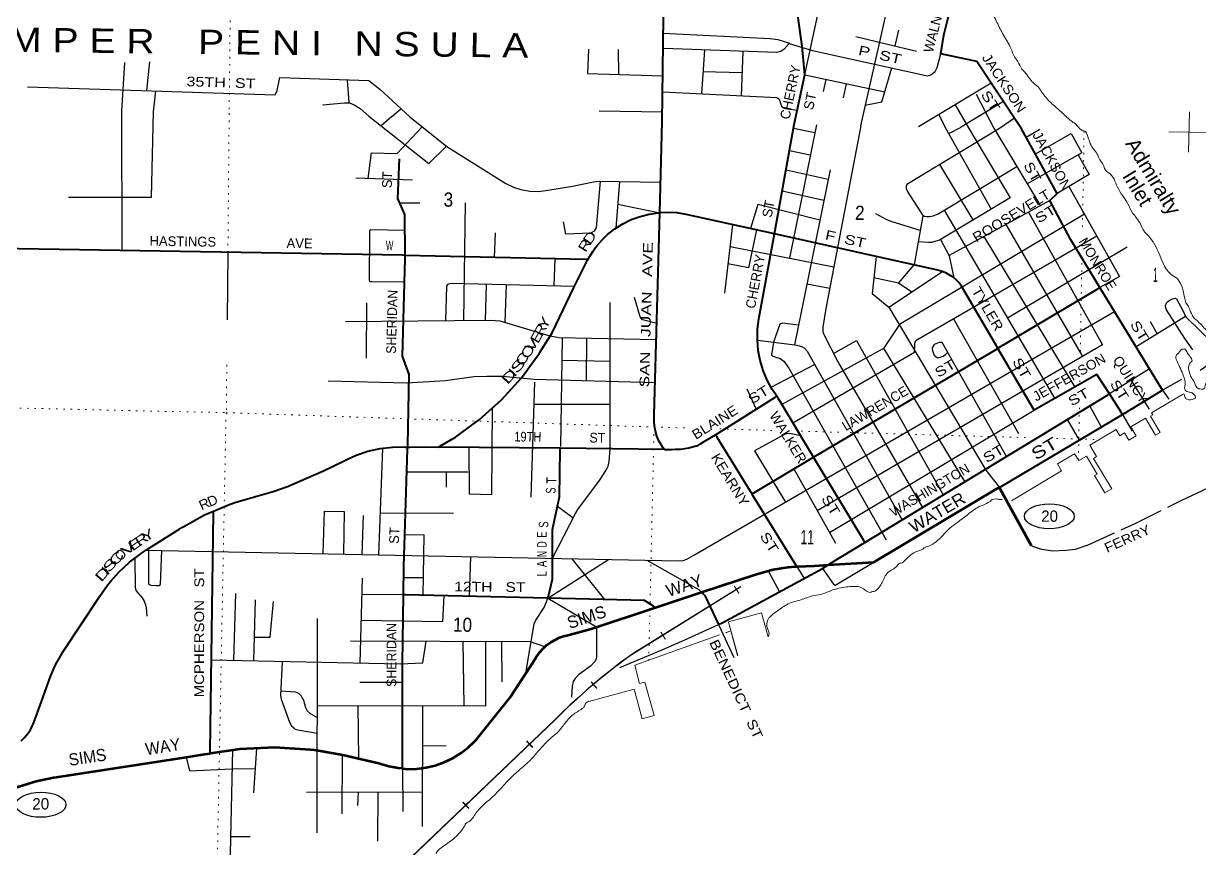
# Model space of a CAD drawing. Header units: feet. Extents: x -493433 to -244333, y 184684 to 373072.
# Drawn here: x -445118 to -430528, y 224770 to 235009 of the extents above; entities that cross this region are included whole.
import ezdxf
from ezdxf.enums import TextEntityAlignment as Align

# ---------------------------------------------------------------- set-up
doc = ezdxf.new("R2010")
doc.units = ezdxf.units.FT
doc.header["$LTSCALE"] = 60
for name, pattern in [('DOTTED', [1.5, 0.3, -1.2]), ('LONG_DASHED', [7.5, 6, -1.5]), ('SHORT_DASHED', [2.7, 1.5, -1.2])]:
    doc.linetypes.add(name, pattern=pattern)
for name, color, linetype, lineweight in [('17', 7, 'Continuous', 25), ('23', 7, 'Continuous', 70), ('26', 7, 'Continuous', 40), ('27', 7, 'Continuous', 13), ('29', 7, 'Continuous', 25), ('30', 7, 'Continuous', 13), ('33', 7, 'SHORT_DASHED', 25), ('34', 7, 'Continuous', 13), ('39', 7, 'Continuous', 13), ('4', 7, 'Continuous', 13), ('41', 7, 'Continuous', 13), ('7', 7, 'DOTTED', 13)]:
    doc.layers.add(name, color=color, linetype=linetype, lineweight=lineweight)
doc.layers.add('42', color=7, linetype='Continuous')

msp = doc.modelspace()

# ---------------------------------------------------------------- linework, layer by layer
at = {"layer": '17'}
for centre, major_axis in [((-432391.05, 228893.59), (-309.24, 1)), ((-444902.67, 225312.93), (311.59, 0.79))]:
    msp.add_ellipse(centre, major_axis=major_axis, ratio=0.500121, dxfattribs=at)
at = {"layer": '23'}
msp.add_line((-437278.08, 227761.33), (-436706.08, 227950.58), dxfattribs=at)
for points in [[(-435134.57, 228289.87), (-434569.58, 228324.57), (-433037.13, 229237.94), (-433011.01, 229250.33)], [(-432611.3, 228524.85), (-432998.62, 229227.84), (-433011.01, 229250.33)], [(-436706.08, 227950.58), (-436036.94, 228171.97), (-435993.81, 228185.24), (-435817.54, 228232.36), (-435637.3, 228260.78), (-435627.68, 228261.76), (-435589.4, 228264.64), (-435522.36, 228268.13)], [(-435522.36, 228268.13), (-435302.67, 228279.54), (-435134.57, 228289.87)], [(-440415.06, 225761.37), (-440355.15, 225756.67), (-440238.41, 225759.76), (-440122.63, 225775.03), (-440009.09, 225802.32), (-439899.01, 225841.33), (-439793.62, 225891.64), (-439694.07, 225952.68), (-439601.44, 226023.8), (-439516.75, 226104.21), (-439499.72, 226122.57), (-439082.98, 226642.17), (-438768.08, 227127.23), (-438751.95, 227152.07), (-438734.04, 227177.23), (-438715.5, 227203.28), (-438674.02, 227250.26), (-438627.85, 227292.64), (-438577.51, 227329.96), (-438523.54, 227361.82), (-438466.54, 227387.86), (-438407.13, 227407.8), (-438394.63, 227411.13), (-438075.49, 227497.5), (-437278.08, 227761.33)], [(-440415.06, 225761.37), (-440471.58, 225765.8), (-440586.41, 225787.05), (-440673.39, 225812.79), (-440699.17, 225820.42), (-440723.39, 225827.9), (-440746.57, 225835.05), (-441156.34, 225927.32), (-441458.14, 225981.33), (-441483.33, 225985.83), (-441508.14, 225988.94), (-441561.98, 225995.67), (-441998.67, 226023.06), (-442435.84, 226004.65), (-442800.93, 225950.66)], [(-446044.12, 224930.27), (-445917.11, 225068.63), (-445751.03, 225215.32), (-445570.52, 225343.84), (-445377.57, 225452.79), (-445174.29, 225540.98), (-444962.9, 225607.43), (-444745.73, 225651.42), (-444736.36, 225652.79), (-443147.87, 225895.24), (-442868.68, 225940.64), (-442800.93, 225950.66)]]:
    msp.add_lwpolyline(points, dxfattribs=at)
at = {"layer": '26'}
for p, q in [((-435802.28, 232397.41), (-435554.77, 233756.94)), ((-435315.08, 229625.71), (-433029.49, 230977.66)), ((-438458.64, 229737.07), (-439967.57, 229752.86)), ((-437167.61, 229723.57), (-438458.64, 229737.07))]:
    msp.add_line(p, q, dxfattribs=at)
for points in [[(-437193.41, 233788.92), (-437176.19, 235087.94), (-437175.65, 235112.75), (-437131.11, 237175.9)], [(-435554.77, 233756.94), (-435425.93, 234372.15), (-435458.55, 234728.12), (-435507.4, 235080.4), (-435571.37, 235479.43), (-435608.68, 235705.55), (-435617.07, 235776.67), (-435617.99, 235848.26), (-435611.41, 235919.57), (-435606.31, 235949.89), (-435580.35, 236087.23), (-435480.08, 236556.55), (-435473.94, 236585.31)], [(-432735.3, 233702.2), (-433289.2, 234538.24), (-433739.16, 234634.69), (-433701.83, 234866.03), (-433622.36, 235179.22), (-433547.2, 235573.26), (-433518.09, 235765.55), (-433514.07, 235792.1), (-433511.92, 235815.55), (-433506.26, 235877.19), (-433502.8, 235943.73), (-433523.63, 236006.75), (-433546.25, 236079.9), (-433567.08, 236142.93), (-433573.63, 236194.92), (-434972.47, 236477.91), (-435473.94, 236585.31)], [(-435802.28, 232397.41), (-436897.01, 232639.08), (-437007.41, 232657.87), (-437123.65, 232665.53), (-437224.15, 232661.63), (-437193.41, 233788.92)], [(-431764.45, 231733.07), (-432126, 232324.73), (-432386.08, 232812.26), (-432292.85, 232901.44), (-432735.3, 233702.2)], [(-440384.42, 232132.15), (-440388.61, 232638.61), (-440475.44, 232836.97), (-440453.78, 233330.64)], [(-438115.64, 232080.51), (-438056.02, 232179.28), (-438031.58, 232217.01), (-438022.56, 232229.28), (-438002.81, 232256.16), (-437940.98, 232326.37), (-437872.15, 232389.74), (-437780.64, 232461.82), (-437682.09, 232523.95), (-437577.59, 232575.43), (-437468.28, 232615.71), (-437355.35, 232644.34), (-437240.06, 232661.01), (-437224.15, 232661.63)], [(-437167.61, 229723.57), (-437184.4, 229747.56), (-437203.26, 229774.49), (-437234, 229829.93), (-437258.77, 229888.28), (-437277.31, 229948.9), (-437289.4, 230011.13), (-437294.93, 230074.28), (-437294.63, 230104.02), (-437294.37, 230129.02), (-437292.54, 230154.02), (-437224.15, 232661.63)], [(-435771.43, 230384.76), (-435788.38, 230409.75), (-435827.8, 230467.86), (-435890.37, 230581.51), (-435940.71, 230701.09), (-435978.28, 230825.27), (-436002.67, 230952.7), (-436013.59, 231081.98), (-436010.95, 231211.7), (-435997.91, 231315.42), (-435994.76, 231340.4), (-435990.21, 231365.42), (-435802.28, 232397.41)], [(-433029.49, 230977.66), (-433030.9, 230980.05), (-433480.95, 231749.93), (-433510.93, 231789.89), (-433545.27, 231826.92), (-433583.3, 231860.16), (-433619.67, 231883.83), (-433675.01, 231913.23), (-433733.12, 231936.68), (-433793.37, 231953.93), (-435802.28, 232397.41)], [(-440384.42, 232132.15), (-440416.59, 232132.88), (-445932.09, 232223.91), (-446966.55, 232244.87), (-447292.44, 232252.89), (-447298.18, 232252.78)], [(-440352.32, 229752.57), (-440351.79, 229776.83), (-440332.55, 230654.38), (-440416.25, 230880.77), (-440384.1, 232093.68), (-440384.42, 232132.15)], [(-438115.64, 232080.51), (-438146.93, 232081.22), (-440384.42, 232132.15)], [(-439967.57, 229752.86), (-439945.78, 229765.89), (-439759.42, 229877.31), (-439460.79, 230093.32), (-439186.37, 230339.35), (-438939.18, 230612.73), (-438740.17, 230885.44), (-438721.88, 230910.51), (-438706.42, 230935.44), (-438560.63, 231170.55), (-438289.8, 231734.63), (-438115.73, 232080.36), (-438115.64, 232080.51)], [(-433029.49, 230977.66), (-433028.92, 230978), (-431789.24, 231718.27), (-431764.45, 231733.07)], [(-431483.41, 230158.09), (-430986.97, 230460.75), (-431764.45, 231733.07)], [(-431646.31, 230412.18), (-431800.5, 230652.69), (-432577.41, 230208.93), (-433029.49, 230977.66)], [(-436533.16, 229905.23), (-435796.43, 230369.01), (-435771.43, 230384.76)], [(-435315.08, 229625.71), (-435756.39, 230359.75), (-435771.43, 230384.76)], [(-434678.71, 228567.22), (-431671.31, 230396.97), (-431646.31, 230412.18)], [(-431483.41, 230158.09), (-431500.39, 230184.57), (-431646.31, 230412.18)], [(-433011.01, 229250.33), (-432987.13, 229264.49), (-431617.69, 230076.23), (-431483.41, 230158.09)], [(-437167.61, 229723.57), (-437083.77, 229722.69), (-437077.22, 229722.62), (-437033.77, 229724.55), (-436961.44, 229727.76), (-436865.1, 229742.23), (-436770.8, 229766.69), (-436766.97, 229767.97), (-436741.94, 229776.34), (-436716.97, 229792.18), (-436673.17, 229819.96), (-436583.83, 229873.33), (-436533.16, 229905.23)], [(-436083.98, 229176.05), (-436099.38, 229201.05), (-436517.46, 229879.75), (-436533.16, 229905.23)], [(-442761.75, 228957.59), (-442573.85, 229037.55), (-442494.44, 229065.31), (-442008.89, 229206.89), (-441856.44, 229259.1), (-441831.33, 229267.7), (-441806.44, 229278.48), (-441394.72, 229456.91), (-441157.36, 229574.69), (-441132.23, 229587.16), (-441107.36, 229598.54), (-440991.7, 229651.44), (-440845.09, 229700.72), (-440694.14, 229734.4), (-440540.49, 229752.12), (-440385.83, 229753.68), (-440376.5, 229753.18), (-440352.32, 229752.57)], [(-440404.56, 227919.09), (-440400.35, 228268.29), (-440353.15, 229726.83), (-440352.32, 229752.57)], [(-440352.32, 229752.57), (-440326.5, 229752.8), (-440130.4, 229754.56), (-439967.57, 229752.86)], [(-438612.15, 227877.38), (-438606.35, 227902.42), (-438557.1, 228114.98), (-438556.88, 228728.09), (-438470.15, 229134.8), (-438459.12, 229712.08), (-438458.64, 229737.07)], [(-436083.98, 229176.05), (-436058.98, 229185.69), (-435315.08, 229625.71)], [(-434678.71, 228567.22), (-434693.74, 228592.23), (-435315.08, 229625.71)], [(-435522.36, 228268.13), (-435532.32, 228284.26), (-436067.71, 229151.05), (-436083.98, 229176.05)], [(-445147.95, 226106.57), (-445105, 226147.91), (-445066.61, 226193.51), (-445033.2, 226242.88), (-445005.13, 226295.47), (-444997.15, 226313.29), (-444963.93, 226400.7), (-444784.06, 226905.01), (-444721.01, 227049.96), (-444643.14, 227187.52), (-444633.11, 227203.05), (-444171.26, 227903.61), (-444074.65, 228037.11), (-444056.52, 228062.17), (-444034.8, 228087.11), (-443937.56, 228198.77), (-443804.93, 228322.23), (-443660.12, 228431.16), (-443628.33, 228451.68), (-443604.58, 228467), (-443578.33, 228483.73), (-443180.42, 228737.33), (-443155.3, 228753.34), (-443130.42, 228767.16), (-442872.08, 228910.65), (-442761.75, 228957.59)], [(-442800.93, 225950.66), (-442800.56, 225978.67), (-442762.02, 228937.06), (-442761.75, 228957.59)], [(-435134.57, 228289.87), (-435109.1, 228305.36), (-434678.71, 228567.22)], [(-436495.65, 227549.35), (-436443.34, 227573.36), (-435204.99, 228247.13), (-435134.57, 228289.87)], [(-440415.06, 225761.37), (-440415.06, 225789.39), (-440414.84, 227065.9), (-440404.56, 227919.09)], [(-438612.15, 227877.38), (-440379.47, 227918.51), (-440404.56, 227919.09)], [(-436706.08, 227950.58), (-436667.14, 227911.9), (-436495.65, 227549.35)], [(-437278.08, 227761.33), (-437303.08, 227777.46), (-437414.78, 227849.51), (-438612.15, 227877.38)]]:
    msp.add_lwpolyline(points, dxfattribs=at)
at = {"layer": '29'}
for p, q in [((-435425.93, 234372.15), (-434814.97, 237168.09)), ((-434731.74, 233740.92), (-434269.3, 235786.6)), ((-434261.91, 234925.72), (-434309.95, 234733.37)), ((-435618.19, 234761.98), (-435330.75, 234676.39)), ((-434789.71, 234849.09), (-434037.9, 234667.75)), ((-437739.21, 234684.89), (-437738.35, 234378.27)), ((-436670.87, 234681.71), (-436708.01, 234138.34)), ((-436192.56, 234663.89), (-436212.81, 234113.44)), ((-443866.98, 234525.64), (-443901.11, 233921.08)), ((-443556.25, 234533.92), (-443594.15, 234176.52)), ((-436689.17, 234413.95), (-436202.16, 234402.91)), ((-435425.93, 234372.15), (-434433.89, 234159.91)), ((-435191.68, 234166.86), (-435160.35, 234315.33)), ((-443478.71, 234172.78), (-443509, 233913.29)), ((-441102.1, 234307.2), (-441082.13, 234029.15)), ((-434943.08, 234087.83), (-434908.42, 234261.43)), ((-433112, 234270.78), (-434013.09, 233726.97)), ((-432959.59, 234040.74), (-433494.93, 233716.91)), ((-433300.65, 234131.61), (-433081.12, 233708.89)), ((-443901.11, 233921.08), (-443899.34, 232190.36)), ((-440548.54, 233854.76), (-440435.72, 233951.57)), ((-437977.22, 233927.21), (-437191.74, 233914.58)), ((-433761.56, 233878.77), (-433681.77, 233720.53)), ((-433557.29, 234002.05), (-433393.26, 233714.94)), ((-440548.54, 233854.76), (-440680.95, 233740.31)), ((-435280.55, 233751.6), (-435612.93, 232097.83)), ((-432821.75, 233832.68), (-433011.2, 233707.54)), ((-440480.26, 233394.39), (-440172.76, 233726.88)), ((-435300.84, 233650.63), (-435563.97, 233706.42)), ((-433681.77, 233720.53), (-433112.4, 232705.1)), ((-433639.24, 233644.68), (-433494.93, 233716.91)), ((-433393.26, 233714.94), (-432876.48, 232846.64)), ((-433081.12, 233708.89), (-432507.27, 232757.59)), ((-432678.6, 233599.59), (-432507.04, 233697.78)), ((-435356.27, 233374.85), (-435614.51, 233428.81)), ((-435133.92, 233074.36), (-435657.98, 233190.05)), ((-435109.91, 233191.74), (-435553.37, 231023.44)), ((-433335.57, 232571.21), (-433749.19, 233260.37)), ((-440994.41, 233092.02), (-440293.56, 233070.82)), ((-437724.07, 233047.46), (-437769.96, 232468.56)), ((-435187.84, 232810.72), (-435705.2, 232930.66)), ((-440452.65, 232784.91), (-440202.79, 232785.49)), ((-439638.57, 232783.33), (-439657.36, 231320.86)), ((-437746.34, 232766.54), (-437224.15, 232661.63)), ((-432386.08, 232812.26), (-433634.14, 232129.22)), ((-433696.87, 232690.92), (-432324.83, 230353.2)), ((-436321.02, 232511.93), (-436421.52, 231662.64)), ((-432931.4, 232513.82), (-431980.19, 230876.05)), ((-439267.48, 232411.55), (-439280.12, 232107.01)), ((-432071.75, 230497.76), (-433198.72, 232367.52)), ((-442582.94, 232168.63), (-442590.95, 231331.95)), ((-436352.83, 232243.14), (-435065.07, 231990.24)), ((-431427.45, 232232.28), (-432911.6, 231352.96)), ((-438535.79, 231755.34), (-438523.83, 232089.8)), ((-439380.06, 231775.8), (-439390.84, 231323.15)), ((-439131.68, 231769.78), (-439147.22, 231296.72)), ((-435398.56, 231780.38), (-435115.25, 231726.72)), ((-440861.51, 231543.71), (-440867.8, 230856.54)), ((-433580.64, 231345.92), (-432772.11, 229919.65)), ((-430702.82, 231373.74), (-431313.17, 230994.56)), ((-431139.85, 231310.75), (-431052.02, 231156.8)), ((-438435.99, 231109.38), (-438456.34, 229759.32)), ((-438133.71, 231102.83), (-438135.56, 230578.65)), ((-433439.51, 229323.16), (-434438.9, 230970.61)), ((-430610.79, 230958.43), (-430708.12, 231098.56)), ((-438440.18, 230831.17), (-437839.72, 230820.35)), ((-435572.33, 230053.59), (-434062.9, 230930.31)), ((-435842.8, 230495.1), (-435305.35, 230779.22)), ((-431146.42, 230721.69), (-431646.31, 230412.18)), ((-438818.08, 229132.1), (-438774.18, 230558.01)), ((-431376.8, 230579.05), (-431152.61, 230224.49)), ((-436146.02, 230477.01), (-436028.64, 230222.83)), ((-438782.58, 230285.14), (-437839.04, 230286.19)), ((-431744.39, 230001.13), (-431890.28, 230263.74)), ((-435118.73, 228691.11), (-432577.41, 230208.93)), ((-432168, 230094.78), (-432021.95, 229836.6)), ((-431483.41, 230158.09), (-431365.23, 229949.52)), ((-440709.26, 228413.38), (-440662.07, 229738.1)), ((-440362.27, 229444.89), (-439601.44, 229443.67)), ((-439873.38, 229444.11), (-439875.5, 229255.47)), ((-435560.3, 229480.66), (-435045.46, 228560.09)), ((-440690.66, 228935.43), (-439782.94, 228930.06)), ((-438494.96, 229018.44), (-438298.43, 228872.57)), ((-440916.47, 228417.75), (-440900.53, 228903.86)), ((-439573.38, 228390.78), (-439589.12, 227900.12)), ((-438612.15, 227877.38), (-437859.93, 228356.38)), ((-438316.28, 228365.54), (-437909.12, 227861.02)), ((-435878.54, 228216.05), (-435739.19, 227956.48)), ((-435522.36, 228268.13), (-435432.62, 228123.27)), ((-440916.82, 228124.47), (-440944.68, 227072.01)), ((-440401.97, 228134.17), (-440157.19, 228134.06)), ((-442488.6, 227935.42), (-442511.95, 227105.93)), ((-440404.56, 227919.09), (-440922.13, 227923.92)), ((-442242.35, 227857.74), (-442264.11, 227100.57)), ((-438612.15, 227877.38), (-438007.87, 227519.87)), ((-441473.39, 227624.05), (-441478.6, 224963.37)), ((-436495.65, 227549.35), (-436303.33, 227142.75)), ((-439649.93, 226541.35), (-439661.84, 227340.49)), ((-439383.41, 226540.82), (-439380.91, 227339.41)), ((-439178.39, 226836.83), (-439185.45, 227338.67)), ((-440414.88, 226828.44), (-440947.14, 226828.88)), ((-441475.5, 226544.96), (-439383.41, 226540.82)), ((-440970.87, 226543.96), (-440962.32, 225883.63)), ((-440165.98, 226542.37), (-440173.08, 225043.64)), ((-442226.52, 226013.46), (-442264.22, 225460.69)), ((-440168.35, 226042.89), (-439873.95, 226050.03)), ((-441164.12, 225929.07), (-441170.13, 225199.81)), ((-440415.06, 225761.37), (-440413.02, 225228.35)), ((-441609.11, 225468.61), (-440171.04, 225474.96)), ((-440965.57, 225471.45), (-440973.76, 225302.13)), ((-440720.42, 225472.53), (-440726.75, 224859.99)), ((-442305.8, 224914.47), (-442551.53, 224914.32))]:
    msp.add_line(p, q, dxfattribs=at)
for points in [[(-437182.84, 234887.67), (-435855.03, 234822.7), (-435760.35, 234812.66), (-435616.14, 234763.96)], [(-435618.19, 234761.98), (-435679.11, 234690.74), (-435723.42, 234661.19), (-435771.57, 234648.21), (-437176.25, 234700.54)], [(-438108.18, 234689.76), (-438119.82, 234390.36), (-437185.83, 234360.77)], [(-435330.75, 234676.39), (-433939.59, 234366.73), (-433902.85, 234361.94), (-433862.23, 234373.03), (-433807.61, 234414.54), (-433784.53, 234462.37), (-433739.16, 234634.69)], [(-445070.54, 234224.32), (-441996.9, 234124.8), (-441971.73, 234176.62), (-441938.41, 234340.88), (-440834, 234300.19), (-440696.85, 234193.07), (-440326.31, 233850.38)], [(-434674.35, 233994.77), (-434470.1, 234036.78), (-434346.42, 234457.29)], [(-441404.31, 233999.14), (-441141.66, 234024.4), (-441074.32, 234025.73), (-441015.24, 233999.87), (-440941.3, 233954.31), (-440832.79, 233860.37)], [(-437188.46, 234162.5), (-435769.87, 234091.17), (-435741.89, 234070.07), (-435715.38, 233985.59), (-435682.8, 233959.24), (-435639.37, 233952), (-435518.02, 233932.4)], [(-443509, 233913.29), (-443534.57, 232851.58), (-444560.35, 232849.67)], [(-440832.79, 233860.37), (-440087.84, 233271.35), (-439872.73, 233484.69)], [(-440326.31, 233850.38), (-439867.82, 233481.62), (-439135.79, 233023.65), (-439040.09, 232976.77), (-438949.34, 232950.82), (-438837.85, 232930.07), (-438732.76, 232926.5), (-438638.2, 232935.26), (-438308.21, 232991.67), (-438045.13, 233044.26), (-437977.02, 233051.99), (-437213.59, 233038.31)], [(-434731.74, 233740.92), (-435164.01, 231470.63), (-435200.06, 231241.35), (-435202.65, 231186.88), (-435194.72, 231157.79), (-435016.58, 230810.28), (-433964.35, 229001.85)], [(-433011.2, 233707.54), (-434158.45, 233012.38), (-434169.12, 232987.15), (-434169.12, 232962.13), (-434148.34, 232917.71), (-433968.73, 232640.51), (-433959.48, 232629.14), (-433939.86, 232620.17), (-433908.13, 232614.22), (-433876.57, 232614.4), (-433831.48, 232624.34), (-433771.12, 232646.28), (-432794.38, 233233.54)], [(-432564.32, 233392.76), (-432121.95, 233645.56), (-431987.91, 233405.51), (-432666.08, 233020.85)], [(-440841.94, 233087.41), (-440800.49, 233403.34), (-440480.26, 233394.39)], [(-432031.95, 233380.53), (-431897.4, 233137.27), (-432292.85, 232901.44)], [(-437964.43, 233051.76), (-438012.73, 232472.81), (-438039.25, 232432.02), (-438065.17, 232413.86), (-438082.61, 232408.01), (-438389.28, 232395.7), (-438420.3, 232545.94)], [(-432147.66, 232988.03), (-431520.76, 231868.81), (-431764.45, 231733.07)], [(-435237.72, 232566.83), (-436009.64, 232761.05), (-436100.22, 232463.18)], [(-432876.48, 232846.64), (-433753.74, 232320.34), (-433812.05, 232302.65), (-433853.47, 232292.71), (-433889.37, 232291.12), (-434018.24, 232299.94)], [(-431953.57, 232641.52), (-434248.48, 231272.48), (-434448.84, 230976.85), (-435708.33, 230279.81)], [(-432647.69, 232669.09), (-431730.58, 231021.4), (-435269.45, 228960.6)], [(-433993.13, 232441.27), (-434353.73, 232551.24), (-434405.41, 232573.59), (-434542.89, 232648.91)], [(-433961, 232622.1), (-434068.39, 232017.66), (-434260.51, 231792.72)], [(-440386.96, 232439.23), (-440816.44, 232447.08), (-440825.27, 232437.2), (-440825.37, 232405.07), (-440831.5, 231822.4), (-440820.08, 231806.85), (-440799.57, 231807.65), (-440391.79, 231803.42)], [(-436026.09, 232446.82), (-436123.12, 231975.46), (-436378.49, 232026.29)], [(-434062.9, 230930.31), (-434061.79, 231031.24), (-434054.01, 231059.78), (-434035.54, 231082.46), (-431803.69, 232373.94)], [(-433741.13, 232327.91), (-433632.84, 232126.8), (-433574.07, 231852.09)], [(-434539.65, 232118.68), (-434589.8, 231657.16), (-434381.7, 231489.87), (-433717.59, 231932.23)], [(-434568.26, 231855.41), (-434260.51, 231792.72), (-434096.94, 231679.54)], [(-439878, 231318.96), (-439865.73, 231749.25), (-439858.13, 231762.75), (-439845.17, 231778.31), (-439810.54, 231786.24), (-438282.47, 231749.2)], [(-438556.53, 228372.33), (-438270.19, 228927.31), (-438240.2, 228976.74), (-437973.41, 229338.9), (-437888.1, 229467.68), (-437864.23, 229516.31), (-437853.86, 229573.38), (-437838.33, 229727.86), (-437840.64, 231546.65)], [(-437260.67, 231287.34), (-437440.04, 231333), (-437469.5, 231369.81), (-437537.02, 231610.42)], [(-430708.12, 231098.56), (-430936.34, 231454.13), (-430946.28, 231482.3), (-430949.59, 231510.48), (-430937.22, 231540.85), (-430926.85, 231553.82), (-430897.96, 231575.9), (-430862.11, 231594.13), (-430829.77, 231602.28), (-430812.1, 231593.34), (-430732.59, 231440.87), (-430702.82, 231373.74)], [(-443596.94, 228471.87), (-443400.45, 228467.62), (-436990.73, 228338.93), (-436935.99, 228343.79), (-436889.31, 228361.95), (-436799.79, 228411.16), (-431583.58, 231437.07)], [(-434381.7, 231489.87), (-433180.59, 229466.27), (-433011.01, 229250.33)], [(-437267.17, 231084.08), (-438474.47, 231110.21), (-438474.47, 231110.21), (-438582.45, 231127.21), (-439204.74, 231313.98), (-439330.51, 231323.67), (-441124.37, 231308.24)], [(-435503.52, 231267.18), (-435703.07, 231290.64), (-435734.35, 231275.98), (-435812.67, 231053.67)], [(-430702.82, 231373.74), (-430366.89, 231048.1), (-430277.58, 230965.21), (-430263.12, 230940.04), (-430266.43, 230906.6), (-430277.82, 230876.27), (-430303.3, 230850.76), (-430519.81, 230700.98)], [(-436013.31, 231078.65), (-435548.23, 231020.74), (-435493.05, 231010.48), (-435459.34, 230994.92), (-435428.23, 230979.35), (-435396.74, 230941.1), (-434215.64, 228848.96)], [(-435812.67, 231053.67), (-435837.9, 230896.34), (-435830.12, 230885.97), (-435797.17, 230873.4), (-435729, 230852.25), (-435685.5, 230816.72), (-435622.76, 230732.97), (-434415.82, 228602.73)], [(-435068.88, 230912.31), (-434783.35, 231074.53), (-433707.43, 229158.16)], [(-432921.15, 229636.55), (-433719.79, 231051.51), (-433755.83, 231049.4), (-433819.12, 231023.51), (-433846.58, 230984.55), (-433840.86, 230947.61), (-433820.65, 230893.76), (-433780.18, 230861.9), (-433745.46, 230867.82), (-433707.2, 230882.42), (-433678.05, 230901.54), (-433650.61, 230928.95)], [(-441337.22, 230573.29), (-440368.38, 230550.31), (-439882.09, 230579.98), (-439531.44, 230629.16), (-439370.68, 230634.34), (-439173.69, 230630.97), (-438783.46, 230596.39), (-437281.6, 230555.26)], [(-430750.92, 230591.34), (-430986.97, 230460.75), (-430908.88, 230349.01)], [(-439592.63, 229748.94), (-439587.08, 229170.85), (-439305.86, 229163.52), (-439300.87, 230236.7)], [(-435474.81, 229891.4), (-435594.17, 229918.39), (-435625.29, 229920.99), (-435666.77, 229910.61), (-436047.28, 229705.17), (-435663.97, 229070.04)], [(-441401.72, 228427.49), (-441385.1, 228956.55), (-441141.6, 228950.81), (-441149.69, 228422.43)], [(-440160.81, 227913.42), (-440148.54, 228660.27), (-440387.56, 228663.52)], [(-443737.29, 228373.11), (-443734.45, 228009.18), (-443725.17, 227972.23), (-443646.45, 227882.1), (-443620.37, 227840.56), (-443604.81, 227793.87), (-443594.62, 227758.39), (-443586.73, 227653.72)], [(-443565.75, 228465.16), (-443568.51, 228050.68), (-443540.45, 228036.56), (-443475.17, 228032.52), (-443438.87, 228035.12), (-443418.12, 228045.49), (-443400.37, 228467.62)], [(-437386.24, 228346.87), (-436851.7, 228048.54), (-436738.93, 227983.22), (-436706.08, 227950.58)], [(-435204.99, 228247.13), (-435068.2, 228050.12), (-435048.38, 228040.29), (-434997.32, 228066.68), (-434569.58, 228324.57)], [(-439903.11, 227907.42), (-439918.48, 227584.37), (-440927.81, 227598.17)], [(-442255.75, 227391.61), (-442056.58, 227393.5), (-442015.12, 227834.73)], [(-438885.03, 226947.08), (-438784.47, 227557.81), (-438763.95, 227604.5), (-438660.24, 227762.74), (-438631.72, 227822.4), (-438612.15, 227877.38)], [(-438007.87, 227519.87), (-438008.96, 227155.17), (-438012.02, 227122.01), (-438030.17, 227090.88), (-438082.02, 227034.16), (-438232.42, 226924.86), (-438272.62, 226881.53), (-438299.83, 226841.85), (-438310.9, 226785.9), (-438317.78, 226649.39)], [(-437719.03, 227018.24), (-437184.9, 227241.32), (-436884.13, 227371.03), (-436495.65, 227549.35)], [(-442785.8, 227111.86), (-440443.29, 227061.16), (-440164.89, 227075.23), (-440121.23, 227342.25)], [(-441062.06, 227345.85), (-438831.37, 227337.31), (-438653.33, 227275.63)], [(-441909.75, 227092.9), (-441928.67, 226667.26), (-441922.05, 226623.95), (-441818.34, 226338.6), (-441792.41, 226291.91), (-441765.76, 226265.82), (-441745.74, 226253), (-441715.82, 226244.64), (-441476.18, 226201.57)], [(-441926.07, 226725.7), (-441748.33, 226714.74), (-441708.35, 226698.66), (-441675.73, 226668.05), (-441643.64, 226612.86), (-441621.28, 226520.19), (-441598.07, 226479.23), (-441561.65, 226444.96), (-441475.8, 226394.12)], [(-442527, 226000.81), (-442581.09, 223604.59), (-442567.68, 223534.44), (-442557.3, 223495.53), (-442531.74, 223458.83), (-442253.35, 223183.51)], [(-443100.98, 225902.87), (-443058.53, 225735.12), (-442532.04, 225759.89), (-442257.92, 225762)]]:
    msp.add_lwpolyline(points, dxfattribs=at)
at = {"layer": '33', "linetype": 'LONG_DASHED'}
for points in [[(-430746.77, 229091.94), (-430150.53, 229379.18), (-429463.02, 229692.01), (-429091.39, 229936.2), (-428938.27, 230067.53), (-428776.27, 230268.69), (-428645.68, 230453.93), (-428541.53, 230637.39), (-428443.56, 230844.39), (-428364.59, 231055.64), (-428208.24, 231562.58), (-427982.51, 232341.05), (-427927.63, 232512.95), (-427849.07, 232694.85), (-427752.89, 232846.67), (-427631.68, 233006.63), (-427479.86, 233181.47), (-427302.6, 233328.49), (-426950.41, 233590.99)], [(-432611.3, 228524.85), (-432487.96, 228485.38), (-432348.16, 228465.8), (-432185.98, 228471.4), (-432065.76, 228485.38), (-431910.06, 228540.26), (-431324.8, 228804.34), (-430746.77, 229091.94)]]:
    msp.add_lwpolyline(points, dxfattribs=at)
at = {"layer": '34'}
msp.add_line((-438518.71, 226373.25), (-440866.95, 224126.44), dxfattribs=at)
at = {"layer": '34', "lineweight": 25}
msp.add_lwpolyline([(-436219.83, 228017.95), (-437532.32, 227201.47), (-437600.83, 227158.1), (-437711.22, 227076.75), (-437819.12, 226993.32), (-437925.61, 226908.01), (-438031.82, 226820.96), (-438135.57, 226731.84), (-438237.29, 226641.29), (-438338.71, 226549), (-438437.66, 226454.65), (-438519.42, 226373.97), (-440867.64, 224127.17)], dxfattribs=at)
at = {"layer": '34'}
msp.add_lwpolyline([(-436219.29, 228017.09), (-437531.78, 227200.61), (-437600.26, 227157.28)], dxfattribs=at)
msp.add_arc((-432988.97, 220825.47), 7833, 126.06486, 134.90666, dxfattribs=at)
at = {"layer": '39'}
msp.add_line((-436401.74, 227449.33), (-436406.01, 227447.8), dxfattribs=at)
for points in [[(-430721.28, 230415.03), (-430738.46, 230405.71), (-431122.07, 230178.84), (-431106.45, 230152.44), (-431135.12, 230135.29), (-431014.39, 229933.42), (-431071.98, 229898.92), (-431198.41, 230109.95), (-431377.87, 230002.41), (-431311.77, 229892.2), (-431405.29, 229836.14), (-431459.87, 229927.2), (-431517.6, 229892.69), (-431563.64, 229969.89), (-431890.58, 229775.01), (-431806.22, 229633.49), (-431841.86, 229612.25), (-431617.41, 229235.58), (-431702.59, 229184.92), (-431829.02, 229398.22), (-431796.36, 229417.68), (-431929.79, 229641.57), (-432026.23, 229584.08), (-432077.23, 229669.62), (-432290.18, 229542.66), (-432239.74, 229458.06), (-432862.4, 229086.78)], [(-435878.04, 227396.2), (-435960.4, 227695.41), (-436370.03, 227582.64)], [(-436371.05, 227577.86), (-436257.56, 227165.57), (-436258.65, 227165.27), (-436342.66, 227470.46), (-436401.74, 227449.33)], [(-436481.22, 227420.9), (-437534.21, 227044.26), (-437475.99, 226817.87), (-437409.88, 226836.04), (-437295.83, 226421.1), (-437442.78, 226380.73), (-437543.76, 226748.19), (-438105.97, 226593.69)]]:
    msp.add_lwpolyline(points, dxfattribs=at)
for points in [[(-433281.69, 237479.19), (-433298.67, 237348.34), (-433308.15, 237283.96), (-433303.89, 237201.1), (-433302.63, 237166.75), (-433325.29, 237052.18), (-433373.71, 236867.5), (-433387.14, 236807.24), (-433393.46, 236702.4), (-433403.19, 236625.9), (-433392.81, 236546.96), (-433389.78, 236407.6), (-433383.03, 236254.04), (-433385.37, 236054.25), (-433386.46, 236003.8), (-433370.94, 235882.35), (-433371.34, 235864.2), (-433347.97, 235732.49), (-433322.89, 235679.46), (-433265.31, 235542.99), (-433212.22, 235386.41), (-433131.32, 235209.05), (-433050.15, 235043.81), (-432970.83, 234886.66), (-432875.65, 234717.08), (-432812.02, 234580.47), (-432786.59, 234543.58), (-432730.24, 234443.47), (-432684.94, 234392.03), (-432570.81, 234258.37), (-432564.84, 234254.2), (-432458.74, 234122.74), (-432342.35, 233999.12), (-432231.46, 233901.86), (-432104.74, 233790.14), (-432061.02, 233758.92), (-431997.93, 233690.95), (-431992.23, 233687.83)], [(-431992.23, 233687.83), (-431975.53, 233676.77), (-431963.42, 233676.55), (-431908.55, 233590.79), (-431887.41, 233535.91), (-431877.85, 233507.48), (-431797.37, 233388.95), (-431774.16, 233336.06), (-431729.11, 233264.6), (-431670.48, 233164.65), (-431652.51, 233154.22), (-431544.91, 232976.68), (-431415.66, 232770.48), (-431353.33, 232652.29), (-431309.99, 232597.01), (-431298.23, 232578.63), (-431268.74, 232537.73), (-431216.27, 232431.83), (-431184.61, 232398.96), (-431041.47, 232180.4), (-430835.62, 231863.82), (-430813.67, 231851.31), (-430784.1, 231814.45), (-430743.2, 231737.01), (-430728.17, 231678.2), (-430699.58, 231543.95)], [(-430699.58, 231543.95), (-430664.73, 231496.49), (-430646.77, 231456.1), (-430604.82, 231367.25), (-430530.51, 231296.37), (-430472.31, 231231.62), (-430359.78, 231138.4), (-430196.96, 231012.69), (-430172.85, 230990.41), (-430156.89, 230952.06), (-430169.39, 230873.53), (-430165.53, 230835.23), (-430172.1, 230730.49), (-430271.26, 230668.51), (-430352.31, 230598.38), (-430429.16, 230564.5), (-430433.21, 230558.47), (-430447.43, 230540.4), (-430467.88, 230484.09), (-430482.06, 230472.07), (-430506.28, 230472.18), (-430540.56, 230476.37), (-430598.62, 230569.33), (-430628.66, 230615.82), (-430656.52, 230694.54), (-430664.35, 230744.95), (-430656.13, 230775.13), (-430631.74, 230811.28), (-430625.67, 230815.28), (-430635.53, 230861.67), (-430675.61, 230918.27), (-430679.61, 230926.35), (-430711.53, 230970.78)], [(-430711.53, 230970.78), (-430741.81, 230965.72), (-430787.96, 230919.57), (-430819.22, 230886.82), (-430822.2, 230860.03), (-430808.8, 230825.79), (-430774.56, 230748.38), (-430734.37, 230657.57), (-430717.67, 230610.55)], [(-430717.67, 230610.55), (-430705.57, 230549.66), (-430709.16, 230469.63), (-430698.06, 230450.94), (-430635.61, 230430.49), (-430605.42, 230414.23), (-430577.42, 230363.72), (-430593.62, 230351.71), (-430684.44, 230346.1), (-430708.51, 230376.85), (-430721.28, 230415.03)], [(-432977.68, 229101.34), (-433011.77, 229103.04), (-433035.89, 229107.52), (-433114.91, 229088.8), (-433120.13, 229082.8), (-433133.86, 229073.53), (-433204.91, 229036.35), (-433248.49, 229020.01), (-433301.18, 228989.84), (-433529.5, 228817.97), (-433623.63, 228747.05), (-433714.15, 228653.88), (-433886.04, 228523.86), (-433942.95, 228500.7), (-433979.74, 228475.15), (-433998.01, 228469.42), (-434175.68, 228353.64), (-434234.96, 228312.35), (-434245.04, 228312.54), (-434279.96, 228278.88), (-434394.52, 228194.22), (-434465.39, 228072.43), (-434500.77, 228014.56), (-434566.33, 227961.29), (-434596.73, 227953.78), (-434604.87, 227949.9), (-434678.95, 227979.5), (-434744.82, 228017.03), (-434825.44, 228020.54), (-434841.57, 228020.84), (-434928.43, 228014.36), (-435123.08, 227961.44), (-435228.69, 227923.03), (-435329.89, 227904.71), (-435474.01, 227856.92), (-435652.68, 227795.63), (-435716.03, 227752.4), (-435863.42, 227638.07), (-435884.14, 227608.19), (-435888.21, 227499.3), (-435869.56, 227418.25), (-435880.06, 227396.24)], [(-438105.9, 226597.73), (-438150.98, 226560.22), (-438161.63, 226530.15), (-438186.28, 226506.39), (-438304.75, 226427.85), (-438401.53, 226322.68), (-438494.39, 226211.39), (-438584.64, 226132.33), (-438753.39, 225953.83), (-438837.89, 225858.53), (-438997.86, 225718.19), (-439312.48, 225399.11), (-439505.7, 225206.92), (-439604.61, 225095.74), (-439637.33, 225072.12), (-439639.5, 225064.09), (-439649.99, 225042.09), (-439857.63, 224834.04), (-439997.05, 224713.5), (-440001.14, 224706.45)]]:
    msp.add_spline(points, degree=3, dxfattribs=at)
at = {"layer": '4'}
for p, q in [((-430654.09, 233912.06), (-430663.37, 233412.14)), ((-430408.77, 233657.46), (-430908.69, 233666.74))]:
    msp.add_line(p, q, dxfattribs=at)
at = {"layer": '7'}
for p, q in [((-442555.03, 235044.82), (-442566.16, 233894.62)), ((-442566.16, 233894.62), (-442591.23, 231286.23)), ((-431959.45, 233672.72), (-431980.91, 232422.68)), ((-431986.01, 232125.81), (-432007.69, 230862.86)), ((-442596.17, 230772.2), (-442601.87, 230179.08)), ((-432012.56, 230578.89), (-432013.73, 230510.91)), ((-446692.94, 230269.27), (-442605.29, 230179.21)), ((-432018.38, 230239.76), (-432029.55, 229589.65)), ((-442605.29, 230179.21), (-437295.26, 230001.01)), ((-437295.26, 230001.01), (-436897.96, 229989.75)), ((-436478.47, 229977.86), (-435832.12, 229959.54)), ((-435470.05, 229949.28), (-434999.12, 229935.93)), ((-434863.17, 229932.06), (-432614.22, 229868.28)), ((-432303.23, 229859.45), (-431774.1, 229844.44)), ((-432024.79, 229866.69), (-432025.04, 229851.55))]:
    msp.add_line(p, q, dxfattribs=at)
for points in [[(-437175.45, 235112.74), (-437175.77, 235098.39), (-437193.41, 233788.92)], [(-437193.41, 233788.92), (-437295.26, 230001.01), (-437361.78, 227105.93)], [(-442605.29, 230179.21), (-442710.55, 224779.32), (-442773.67, 221641.37)]]:
    msp.add_lwpolyline(points, dxfattribs=at)

# ---------------------------------------------------------------- texts
at = {"layer": '17'}
for s, rotation, width, p in [('ST', 30.795, 1.3, (-432557.63, 229584.23)), ('WATER', 30.796, 1.05, (-434072.18, 228679.29)), ('SIMS', 8.678, 0.95, (-444545.37, 225793.94)), ('WAY', 8.678, 0.95, (-443594.54, 225927.15))]:
    msp.add_text(s, height=151.1, rotation=rotation, dxfattribs=dict(at, width=width)).set_placement(p)
msp.add_text('20', height=140, dxfattribs=at).set_placement((-432387.6, 228825.28), align=Align.CENTER)
for s, height, rotation, p in [('WAY', 151.1, 18.307, (-437115.45, 227891.17)), ('SIMS', 151.1, 18.307, (-438342.88, 227493.14)), ('20', 141.1, 0.33, (-445008.92, 225253.73))]:
    msp.add_text(s, height=height, rotation=rotation, dxfattribs=at).set_placement(p)
at = {"layer": '27'}
for s, height, rotation, p in [('WALNUT', 120.9, 75.761, (-433836.67, 234638.57)), ('CHERRY', 120.9, 78.172, (-435615.53, 233810.91)), ('ST', 120.9, 88.147, (-440549.88, 232964.52)), ('HASTINGS', 120.9, 359.055, (-443555.51, 232251.99)), ('AVE', 120.9, 359.054, (-441855.62, 232224.64)), ('MONROE', 120.9, 301.428, (-432032.04, 232304.87)), ('CHERRY', 120, 79.354, (-436042.86, 231463.46)), ('LAWRENCE', 120.9, 30.605, (-434917.57, 229947.75)), ('WASHINGTON', 120.9, 30.605, (-434323.9, 228884.21)), ('ST', 120.9, 88.147, (-440461.81, 228549.76)), ('O', 120.9, 45.007, (-443916.85, 228328.94))]:
    msp.add_text(s, height=height, rotation=rotation, dxfattribs=at).set_placement(p)
for s, height, rotation, width, p in [('JACKSON', 120, 303.526, 1.1, (-433232.33, 234584.48)), ('ST', 120, 303.526, 1.35, (-433246.76, 234128.56)), ('ST', 120.9, 78.172, 1.05, (-435323.33, 233928.08)), ('JACKSON', 120.9, 298.894, 1.05, (-432603.85, 233627.07)), ('ST', 120.9, 298.894, 1.25, (-432715.12, 233250.53)), ('ROOSEVELT', 120.9, 31.29, 1.1, (-433296, 232289.29)), ('ST', 120, 79.679, 1.05, (-435837.92, 232592.41)), ('ST', 120.9, 31.29, 1.3, (-432521.77, 232525.57)), ('D', 120.9, 55.212, 1.35, (-438089.41, 232250.77)), ('F  ST', 120, 347.551, 1.3, (-435180.81, 232331.18)), ('W', 120.9, 358.697, 0.6, (-440623.62, 232194.49)), ('R', 120.9, 58.212, 1.3, (-438143.99, 232160.36)), ('SAN   JUAN   AVE', 120, 88.511, 1.35, (-437356.67, 230491.32)), ('SHERIDAN', 120.9, 88.491, 0.95, (-440497.91, 230908.81)), ('TYLER', 120.9, 300.31, 1.15, (-433359.78, 231695.03)), ('R', 120.9, 60.97, 1.2, (-438686.18, 231117.46)), ('Y', 120.9, 60.97, 1.35, (-438639.13, 231200.03)), ('ST', 120.9, 301.428, 1.3, (-431394.41, 231276.93)), ('V', 120.9, 55.81, 1.5, (-438807.58, 230923.52)), ('E', 120.9, 60.97, 1.3, (-438734.66, 231029.03)), ('O', 120.9, 51.81, 1.4, (-438870.14, 230833.59)), ('S', 120.9, 48.562, 1.7, (-439000.54, 230652.39)), ('C', 120.9, 51.81, 1.45, (-438934.82, 230744.69)), ('ST', 120.9, 30.604, 1.3, (-433768.12, 230609.73)), ('ST', 120.9, 300.46, 1.3, (-432855.18, 230816.64)), ('JEFFERSON', 120.9, 29.734, 1.05, (-432553.79, 230315.4)), ('QUINCY', 120.9, 302.664, 1.05, (-431609.13, 230834.94)), ('D', 120.9, 47.484, 1.6, (-439114.08, 230519.78)), ('I', 120.9, 47.484, 1.35, (-439024.81, 230615.65)), ('ST', 120.9, 32.191, 1.3, (-436080.25, 230280.18)), ('ST', 120.9, 302.664, 1.3, (-431644.77, 230540.06)), ('ST', 120.9, 29.734, 1.3, (-432114.29, 230255.36)), ('BLAINE', 120.9, 32.191, 1.1, (-436776.36, 229840.53)), ('WALKER', 120.9, 301.553, 1.05, (-435870.69, 230146.35)), ('19TH', 120.9, 359.401, 0.85, (-439029.42, 229822.04)), ('ST', 120.9, 359.401, 0.95, (-438096.97, 229809.48)), ('KEARNY', 120.9, 301.553, 1.1, (-436593.22, 229627.07)), ('ST', 120.9, 30.604, 1.3, (-433169.06, 229551.58)), ('R', 120.9, 24.298, 1.1, (-442909.06, 228965.14)), ('D', 120.9, 22.298, 1.05, (-442807.14, 229009.54)), ('ST', 120.9, 302.195, 1.3, (-435225.66, 229113.6)), ('E', 120.9, 35.288, 1.5, (-443767.21, 228453.72)), ('R', 120.9, 34.288, 1.35, (-443684.56, 228510.69)), ('Y', 120.9, 32.263, 1.4, (-443606.41, 228567.12)), ('ST', 120.9, 302.195, 1.3, (-435988.24, 228650.76)), ('V', 120.9, 40.288, 1.7, (-443848.94, 228391.87)), ('S', 120.9, 49.006, 1.65, (-444058.78, 228182.37)), ('C', 120.9, 46.319, 1.65, (-443989.99, 228259.45)), ('D', 120.9, 48.567, 1.55, (-444154.17, 228068.31)), ('I', 120.9, 46.567, 1.4, (-444078.98, 228152.88)), ('MCPHERSON   ST', 120.9, 89.991, 1.15, (-442878.05, 226645.93)), ('12TH   ST', 120.9, 359.401, 1.2, (-439774.9, 227961.85)), ('SHERIDAN', 120.9, 89.991, 0.95, (-440493.51, 226775.67)), ('BENEDICT  ST', 120.9, 294.908, 1.2, (-436612.61, 227328.46))]:
    msp.add_text(s, height=height, rotation=rotation, dxfattribs=dict(at, width=width)).set_placement(p)
for s, width, p in [('T', 0.8, (-438508.86, 229338.52)), ('S', 0.7, (-438516.73, 229212.63)), ('S', 0.7, (-438606.17, 228790.46)), ('E', 0.7, (-438626.9, 228665.51)), ('D', 0.65, (-438626.95, 228544.6)), ('A', 0.75, (-438627.03, 228302.78)), ('N', 0.65, (-438626.99, 228423.69)), ('L', 0.75, (-438627.08, 228181.39))]:
    msp.add_text(s, height=120.9, rotation=89.979, dxfattribs=dict(at, width=width)).set_placement(p, align=Align.CENTER)
at = {"layer": '30'}
for s, rotation, width, p in [('P  ST', 347.451, 1.35, (-434768.57, 234622.18)), ('35TH  ST', 358.145, 1.25, (-443098.88, 234231.95))]:
    msp.add_text(s, height=120, rotation=rotation, dxfattribs=dict(at, width=width)).set_placement(p)
at = {"layer": '33', "width": 1.1}
msp.add_text('FERRY', height=120.9, rotation=24.069, dxfattribs=at).set_placement((-431674.11, 228437.89))
at = {"layer": '34'}
for rotation, p in [(31.822, (-436241.56, 227935.07)), (31.823, (-437153.02, 227364.77))]:
    msp.add_text('I', height=110.8, rotation=rotation, dxfattribs=at).set_placement(p, align=Align.CENTER)
for rotation, width, p in [(40.603, 1.25, (-438004.1, 226756.76)), (43.672, 1.4, (-438800.51, 226024.93)), (43.673, 1.4, (-439591.46, 225266.44))]:
    msp.add_text('I', height=110.8, rotation=rotation, dxfattribs=dict(at, width=width)).set_placement(p, align=Align.CENTER)
at = {"layer": '41', "width": 1.05}
msp.add_text('Admiralty', height=181.4, rotation=301.428, dxfattribs=at).set_placement((-431455.45, 233518.91))
at = {"layer": '41'}
msp.add_text('Inlet', height=181.4, rotation=301.428, dxfattribs=at).set_placement((-431491.72, 233116.05))
at = {"layer": '42', "width": 1.2}
msp.add_text('Q U I  M P E R    P E N I   N S U L A', height=302.3, rotation=359.355, dxfattribs=at).set_placement((-446700.35, 234673.8))
at = {"layer": '7'}
for s, rotation, width, p in [('3', 358.948, 0.9, (-439907.63, 232737.17)), ('2', 358.946, 0.9, (-434803.14, 232573.09)), ('1', 358.944, 0.45, (-431106.28, 231802.66)), ('11', 358.946, 0.65, (-435480.51, 228546.83)), ('10', 358.948, 0.9, (-439790.7, 227461.85))]:
    msp.add_text(s, height=176.3, rotation=rotation, dxfattribs=dict(at, width=width)).set_placement(p)

doc.saveas('drawing.dxf')
